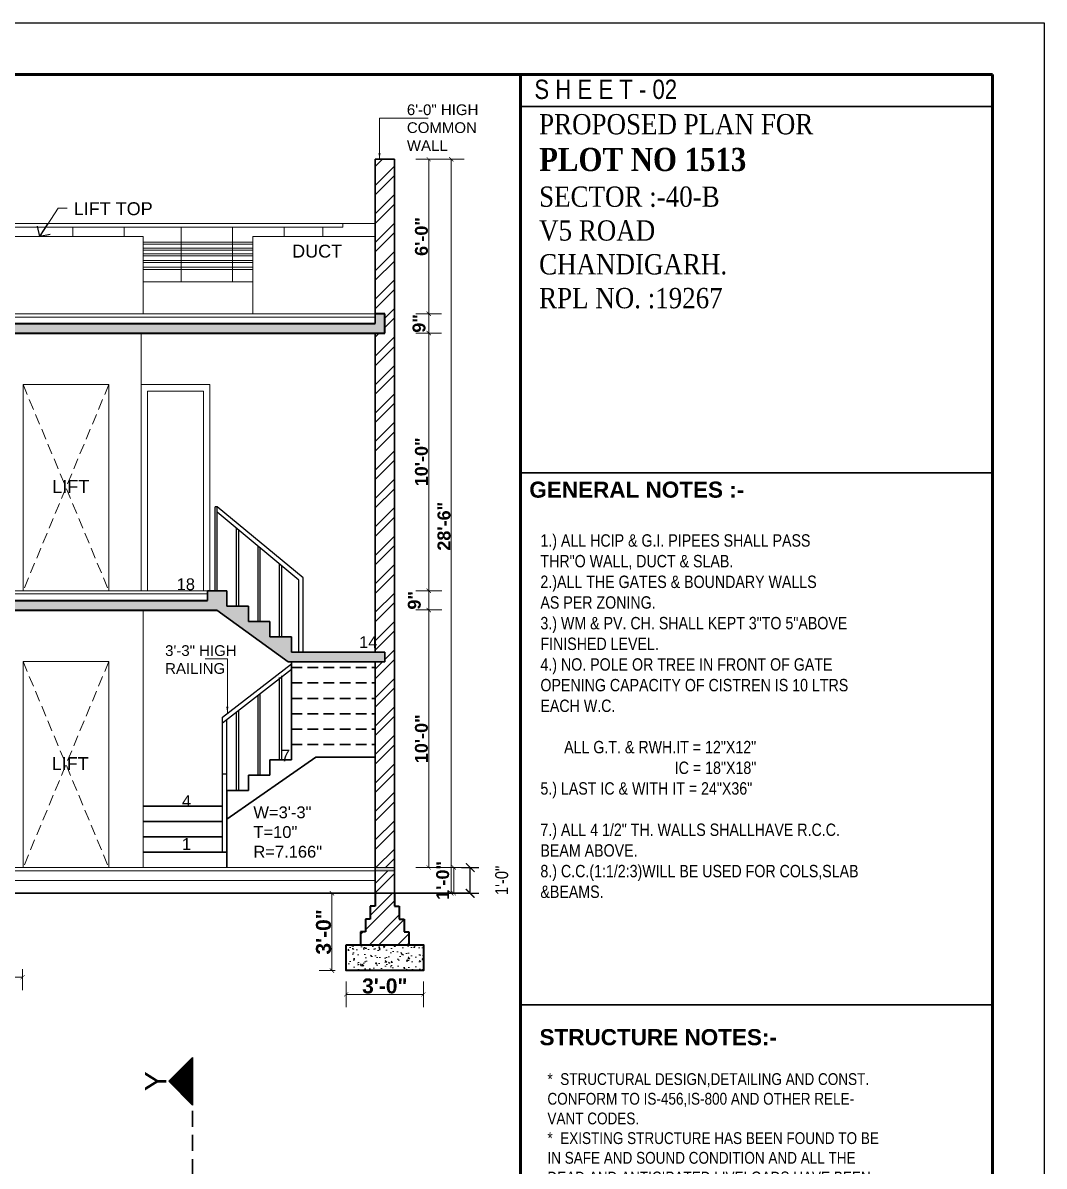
# Model space of a CAD drawing. Header units: feet. Extents: x 18471 to 30550, y -13540 to -11719.
# Drawn here: x 21905 to 22381, y -12382 to -11850 of the extents above; entities that cross this region are included whole.
import ezdxf

# ---------------------------------------------------------------- set-up
doc = ezdxf.new("R2010")
doc.units = ezdxf.units.FT
doc.header["$MEASUREMENT"] = 0
doc.header["$PDMODE"] = 2
doc.linetypes.add('DASHED', pattern=[0.75, 0.5, -0.25])
doc.layers.get('0').update_dxf_attribs({"lineweight": 30})
doc.layers.add('BLK_1_PLINTH_HEIGHT', color=7, linetype='Continuous')
for name, color, linetype, lineweight in [('DIM', 7, 'Continuous', 18), ('DIM 01', 7, 'Continuous', 9), ('DOOR', 32, 'Continuous', 13), ('ELEVATION', 7, 'Continuous', 30), ('Flooring', 160, 'Continuous', 15), ('HATCH', 9, 'Continuous', 20), ('JOINERY TEXT', 193, 'Continuous', 0), ('RAILING', 210, 'Continuous', 25), ('SLAB RCC', 1, 'Continuous', 40), ('SPECS', 7, 'Continuous', 13), ('STAIR', 82, 'Continuous', 30), ('TEXT', 7, 'Continuous', 30), ('WALL', 10, 'Continuous', 30), ('wall 2', 7, 'Continuous', 40)]:
    doc.layers.add(name, color=color, linetype=linetype, lineweight=lineweight)
doc.styles.add('AR. TEXT 01', font='arialbd.ttf')
doc.styles.add('DIM TEXT', font='GOTHIC.TTF', dxfattribs={"height": 5})
doc.styles.add('PLUMBING', font='gbeitc.shx', dxfattribs={"height": 550})
doc.styles.get("Standard").update_dxf_attribs({"font": 'ARIALN.TTF'})
doc.styles.add('TEX02', font='GARA.TTF')
doc.styles.add('TEXT', font='arial.ttf', dxfattribs={"height": 5})
doc.dimstyles.new('DIM 50', dxfattribs={"dimtxt": 6, "dimasz": 3, "dimexe": 6, "dimexo": 4, "dimgap": 0.3125, "dimtad": 1, "dimzin": 3, "dimdsep": 46, "dimlunit": 4, "dimtxsty": 'AR. TEXT 01', "dimblk": 'DOT', "dimcen": 0.09, "dimclrd": 5, "dimclre": 5, "dimclrt": 5, "dimazin": 0, "dimtfac": 0.8, "dimtofl": 0, "dimtmove": 1, "dimatfit": 3, "dimfxl": 6, "dimfxlon": 1, "dimfrac": 1, "dimtolj": 1, "dimtzin": 0, "dimlwd": -1, "dimlwe": -1, "dimarcsym": 1})
doc.dimstyles.new('DIM STYLE', dxfattribs={"dimtxt": 5, "dimasz": 3, "dimexe": 0, "dimexo": 0, "dimgap": 1.5, "dimtad": 1, "dimdec": 4, "dimzin": 3, "dimdsep": 46, "dimlunit": 4, "dimtxsty": 'DIM TEXT', "dimblk": 'ARCHTICK', "dimcen": 0, "dimdle": 1, "dimclrd": 256, "dimclre": 253, "dimclrt": 256, "dimadec": 0, "dimazin": 0, "dimtfac": 0.75, "dimtdec": 4, "dimtofl": 0, "dimtmove": 1, "dimatfit": 3, "dimfxl": 1, "dimfrac": 1, "dimtolj": 1, "dimtzin": 0, "dimlwd": -1, "dimlwe": -1, "dimarcsym": 0})
doc.dimstyles.get("Standard").update_dxf_attribs({"dimtxt": 6, "dimasz": 4, "dimexe": 4, "dimexo": 4, "dimgap": 1, "dimtad": 1, "dimdec": 1, "dimzin": 3, "dimdsep": 46, "dimlunit": 4, "dimtxsty": 'Standard', "dimblk": 'ARCHTICK', "dimcen": 0.09, "dimadec": 0, "dimazin": 0, "dimtfac": 1.005, "dimtdec": 1, "dimtofl": 0, "dimtmove": 2, "dimatfit": 3, "dimfxl": 4, "dimfxlon": 1, "dimtolj": 1, "dimtzin": 0, "dimarcsym": 0})
doc.dimstyles.new('STANDARD$7', dxfattribs={"dimtxt": 400, "dimasz": 400, "dimexe": 50, "dimexo": 0, "dimgap": 100, "dimtad": 0, "dimdec": 0, "dimzin": 0, "dimdsep": 46, "dimtxsty": 'PLUMBING', "dimcen": 0, "dimdle": 50, "dimse1": 1, "dimse2": 1, "dimclrd": 256, "dimclre": 63, "dimclrt": 256, "dimadec": 0, "dimazin": 0, "dimtfac": 1, "dimtdec": 0, "dimtofl": 0, "dimtmove": 0, "dimatfit": 3, "dimldrblk": 'OPEN90', "dimfxl": 1, "dimtolj": 1, "dimtzin": 0, "dimlwd": -1, "dimlwe": -1, "dimarcsym": 0})
pattern_1 = [(50, (-54227.9413, 64141.6144), (7.17260183, -0.62752135), [0.75, -8.25]), (355, (-54227.941, 64141.6144), (-1.38751334, 7.52192134), [0.6, -6.6]), (100.4514445, (-54227.3436, 64141.562), (5.78508847, 6.8943999), [0.6374019, -7.0114211]), (46.1842, (-54227.941, 64143.614), (10.6724133, -1.6551928), [1.125, -12.375]), (96.635635, (-54227.052, 64143.476), (9.3466195, 9.741186), [0.9561034, -10.5171376]), (351.184164, (-54227.941, 64143.614), (9.3466195, 9.741186), [0.9, -9.9]), (21, (-54226.9413, 64143.1144), (5.96907052, -4.0261889), [0.75, -8.25]), (326, (-54226.941, 64143.1144), (2.4331533, 7.25150045), [0.6, -6.6]), (71.451445, (-54226.444, 64142.779), (8.40222377, 3.22531153), [0.6374019, -7.0114211]), (37.5, (-54227.9413, 64141.6144), (0.121598553, 3.32893854), [0, -6.52, 0, -6.7, 0, -6.625]), (7.5, (-54227.9413, 64141.6144), (2.63069537, 3.94411712), [0, -3.82, 0, -6.37, 0, -2.525]), (327.5, (-54230.1713, 64141.6144), (5.33822436, -0.22554872), [0, -2.5, 0, -7.8, 0, -10.35]), (317.5, (-54231.1713, 64141.6144), (5.8318617, 1.00104982), [0, -3.25, 0, -5.18, 0, -7.35])]

# ---------------------------------------------------------------- blocks, each defined once
blk = doc.blocks.new('_ArchTick')
at = {"color": 0, "linetype": 'ByBlock', "const_width": 0.15}
blk.add_lwpolyline([(-0.5, -0.5), (0.5, 0.5)], dxfattribs=at)
blk = doc.blocks.new('*D348')
at = {"layer": 'Defpoints', "color": 0, "ltscale": 5, "transparency": 16777216}
for p in [(22055.49, -12291.07), (22091.49, -12291.07), (22055.49, -12302.16)]:
    blk.add_point(p, dxfattribs=at)
at = {"layer": 'DIM 01', "ltscale": 5, "transparency": 16777216}
for p, q in [((22055.49, -12296.16), (22055.49, -12308.16)), ((22091.49, -12296.16), (22091.49, -12308.16)), ((22091.49, -12302.16), (22055.49, -12302.16))]:
    blk.add_line(p, q, dxfattribs=at)
at = {"layer": 'DIM 01', "ltscale": 5, "transparency": 16777216, "xscale": 2, "yscale": 2, "zscale": 2}
for p, rotation in [((22055.49, -12302.16), 179.9999999999073), ((22091.49, -12302.16), 359.9999999999074)]:
    blk.add_blockref('_ArchTick', p, dxfattribs=dict(at, rotation=rotation))
at = {"layer": 'DIM 01', "ltscale": 5, "transparency": 16777216, "insert": (22073.49, -12298.27), "char_height": 7, "attachment_point": 5, "style": 'AR. TEXT 01'}
blk.add_mtext('\\A1;3\'-0"', dxfattribs=at)
blk = doc.blocks.new('*D349')
at = {"layer": 'Defpoints', "color": 0, "ltscale": 5, "transparency": 16777216}
for p in [(22048.89, -12255.07), (22054.38, -12255.07), (22054.38, -12291.07)]:
    blk.add_point(p, dxfattribs=at)
at = {"layer": 'DIM 01', "ltscale": 5, "transparency": 16777216}
for p, q in [((22050.38, -12255.07), (22042.89, -12255.07)), ((22048.89, -12291.07), (22048.89, -12255.07)), ((22050.38, -12291.07), (22042.89, -12291.07))]:
    blk.add_line(p, q, dxfattribs=at)
at = {"layer": 'DIM 01', "ltscale": 5, "transparency": 16777216, "xscale": 2, "yscale": 2, "zscale": 2}
for p, rotation in [((22048.89, -12255.07), 90), ((22048.89, -12291.07), 270)]:
    blk.add_blockref('_ArchTick', p, dxfattribs=dict(at, rotation=rotation))
at = {"layer": 'DIM 01', "ltscale": 5, "transparency": 16777216, "insert": (22045, -12273.07), "char_height": 7, "attachment_point": 5, "rotation": 90, "style": 'AR. TEXT 01'}
blk.add_mtext('\\A1;3\'-0"', dxfattribs=at)
blk = doc.blocks.new('*D351')
at = {"layer": 'Defpoints', "color": 0, "ltscale": 5, "transparency": 16777216}
for p in [(21877.84, -12286.38), (21904.84, -12286.38), (21877.84, -12294.16)]:
    blk.add_point(p, dxfattribs=at)
at = {"layer": 'DIM 01', "ltscale": 5, "transparency": 16777216}
for p, q in [((21877.84, -12290.38), (21877.84, -12300.16)), ((21904.84, -12290.38), (21904.84, -12300.16)), ((21904.84, -12294.16), (21877.84, -12294.16))]:
    blk.add_line(p, q, dxfattribs=at)
at = {"layer": 'DIM 01', "ltscale": 5, "transparency": 16777216, "xscale": 2, "yscale": 2, "zscale": 2, "rotation": 180}
blk.add_blockref('_ArchTick', (21877.84, -12294.16), dxfattribs=at)
at = {"layer": 'DIM 01', "ltscale": 5, "transparency": 16777216, "xscale": 2, "yscale": 2, "zscale": 2}
blk.add_blockref('_ArchTick', (21904.84, -12294.16), dxfattribs=at)
at = {"layer": 'DIM 01', "ltscale": 5, "transparency": 16777216, "insert": (21891.34, -12290.78), "char_height": 6, "attachment_point": 5, "style": 'AR. TEXT 01'}
blk.add_mtext('\\A1;2\'-3"', dxfattribs=at)
blk = doc.blocks.new('*D345')
at = {"layer": 'Defpoints', "color": 0, "ltscale": 5, "transparency": 16777216}
for p in [(22080.49, -12243.07), (22105.63, -12243.07), (22102.63, -12255.07)]:
    blk.add_point(p, dxfattribs=at)
at = {"layer": 'DIM 01', "ltscale": 5, "transparency": 16777216}
for p, q in [((22099.63, -12243.07), (22111.63, -12243.07)), ((22105.63, -12255.07), (22105.63, -12243.07)), ((22105.63, -12255.07), (22111.63, -12255.07))]:
    blk.add_line(p, q, dxfattribs=at)
at = {"layer": 'DIM 01', "ltscale": 5, "transparency": 16777216, "xscale": 2, "yscale": 2, "zscale": 2}
for p, rotation in [((22105.63, -12243.07), 90), ((22105.63, -12255.07), 270)]:
    blk.add_blockref('_ArchTick', p, dxfattribs=dict(at, rotation=rotation))
at = {"layer": 'DIM 01', "ltscale": 5, "transparency": 16777216, "insert": (22100.49, -12249.07), "char_height": 6, "attachment_point": 5, "rotation": 90, "style": 'AR. TEXT 01'}
blk.add_mtext('\\A1;1\'-0"', dxfattribs=at)
blk = doc.blocks.new('*D355')
at = {"layer": 'Defpoints', "color": 0, "ltscale": 5, "transparency": 16777216}
for p in [(21986.78, -12123.07), (22093.96, -12123.07), (22065.73, -12243.07)]:
    blk.add_point(p, dxfattribs=at)
at = {"layer": 'DIM 01', "ltscale": 5, "transparency": 16777216}
for p, q in [((22087.96, -12123.07), (22099.96, -12123.07)), ((22093.96, -12243.07), (22093.96, -12123.07)), ((22087.96, -12243.07), (22099.96, -12243.07))]:
    blk.add_line(p, q, dxfattribs=at)
at = {"layer": 'DIM 01', "ltscale": 5, "transparency": 16777216, "xscale": 2, "yscale": 2, "zscale": 2}
for p, rotation in [((22093.96, -12123.07), 90), ((22093.96, -12243.07), 270)]:
    blk.add_blockref('_ArchTick', p, dxfattribs=dict(at, rotation=rotation))
at = {"layer": 'DIM 01', "ltscale": 5, "transparency": 16777216, "insert": (22090.59, -12183.07), "char_height": 6, "attachment_point": 5, "rotation": 90, "style": 'AR. TEXT 01'}
blk.add_mtext('\\A1;10\'-0"', dxfattribs=at)
blk = doc.blocks.new('*D356')
at = {"layer": 'Defpoints', "color": 0, "ltscale": 5, "transparency": 16777216}
for p in [(22059.24, -11994.07), (22093.96, -11994.07), (21999.99, -12114.07)]:
    blk.add_point(p, dxfattribs=at)
at = {"layer": 'DIM 01', "ltscale": 5, "transparency": 16777216}
for p, q in [((22087.96, -11994.07), (22099.96, -11994.07)), ((22093.96, -12114.07), (22093.96, -11994.07)), ((22087.96, -12114.07), (22099.96, -12114.07))]:
    blk.add_line(p, q, dxfattribs=at)
at = {"layer": 'DIM 01', "ltscale": 5, "transparency": 16777216, "xscale": 2, "yscale": 2, "zscale": 2}
for p, rotation in [((22093.96, -11994.07), 90), ((22093.96, -12114.07), 270)]:
    blk.add_blockref('_ArchTick', p, dxfattribs=dict(at, rotation=rotation))
at = {"layer": 'DIM 01', "ltscale": 5, "transparency": 16777216, "insert": (22090.59, -12054.07), "char_height": 6, "attachment_point": 5, "rotation": 90, "style": 'AR. TEXT 01'}
blk.add_mtext('\\A1;10\'-0"', dxfattribs=at)
blk = doc.blocks.new('*D357')
at = {"layer": 'Defpoints', "color": 0, "ltscale": 5, "transparency": 16777216}
for p in [(22068.99, -11985.07), (22093.96, -11985.07), (22059.24, -11994.07)]:
    blk.add_point(p, dxfattribs=at)
at = {"layer": 'DIM 01', "ltscale": 5, "transparency": 16777216}
for p, q in [((22087.96, -11985.07), (22099.96, -11985.07)), ((22093.96, -11994.07), (22093.96, -11985.07)), ((22087.96, -11994.07), (22099.96, -11994.07))]:
    blk.add_line(p, q, dxfattribs=at)
at = {"layer": 'DIM 01', "ltscale": 5, "transparency": 16777216, "xscale": 2, "yscale": 2, "zscale": 2}
for p, rotation in [((22093.96, -11985.07), 90), ((22093.96, -11994.07), 270)]:
    blk.add_blockref('_ArchTick', p, dxfattribs=dict(at, rotation=rotation))
at = {"layer": 'DIM 01', "ltscale": 5, "transparency": 16777216, "insert": (22089.47, -11989.57), "char_height": 6, "attachment_point": 5, "rotation": 90, "style": 'AR. TEXT 01'}
blk.add_mtext('\\A1;9"', dxfattribs=at)
blk = doc.blocks.new('*D358')
at = {"layer": 'Defpoints', "color": 0, "ltscale": 5, "transparency": 16777216}
for p in [(22073.49, -11913.07), (22093.96, -11913.07), (22068.99, -11985.07)]:
    blk.add_point(p, dxfattribs=at)
at = {"layer": 'DIM 01', "ltscale": 5, "transparency": 16777216}
for p, q in [((22087.96, -11913.07), (22099.96, -11913.07)), ((22093.96, -11985.07), (22093.96, -11913.07)), ((22087.96, -11985.07), (22099.96, -11985.07))]:
    blk.add_line(p, q, dxfattribs=at)
at = {"layer": 'DIM 01', "ltscale": 5, "transparency": 16777216, "xscale": 2, "yscale": 2, "zscale": 2}
for p, rotation in [((22093.96, -11913.07), 90), ((22093.96, -11985.07), 270)]:
    blk.add_blockref('_ArchTick', p, dxfattribs=dict(at, rotation=rotation))
at = {"layer": 'DIM 01', "ltscale": 5, "transparency": 16777216, "insert": (22090.59, -11949.07), "char_height": 6, "attachment_point": 5, "rotation": 90, "style": 'AR. TEXT 01'}
blk.add_mtext('\\A1;6\'-0"', dxfattribs=at)
blk = doc.blocks.new('*D359')
at = {"layer": 'Defpoints', "color": 0, "ltscale": 5, "transparency": 16777216}
for p in [(21986.78, -12114.07), (22093.99, -12114.07), (21986.78, -12123.07)]:
    blk.add_point(p, dxfattribs=at)
at = {"layer": 'DIM 01', "ltscale": 5, "transparency": 16777216}
for p, q in [((22087.99, -12114.07), (22099.99, -12114.07)), ((22093.99, -12123.07), (22093.99, -12114.07)), ((22087.99, -12123.07), (22099.99, -12123.07))]:
    blk.add_line(p, q, dxfattribs=at)
at = {"layer": 'DIM 01', "ltscale": 5, "transparency": 16777216, "xscale": 2, "yscale": 2, "zscale": 2}
for p, rotation in [((22093.99, -12114.07), 90), ((22093.99, -12123.07), 270)]:
    blk.add_blockref('_ArchTick', p, dxfattribs=dict(at, rotation=rotation))
at = {"layer": 'DIM 01', "ltscale": 5, "transparency": 16777216, "insert": (22087.28, -12118.57), "char_height": 6, "attachment_point": 5, "rotation": 90, "style": 'AR. TEXT 01'}
blk.add_mtext('\\A1;9"', dxfattribs=at)
blk = doc.blocks.new('*D352')
at = {"layer": 'Defpoints', "color": 0, "ltscale": 5, "transparency": 16777216}
for p in [(22062.49, -11913.07), (22069.41, -12255.07), (22104.47, -12255.07)]:
    blk.add_point(p, dxfattribs=at)
at = {"layer": 'DIM 01', "ltscale": 5, "transparency": 16777216}
for p, q in [((22098.47, -11913.07), (22110.47, -11913.07)), ((22104.47, -11913.07), (22104.47, -12255.07)), ((22098.47, -12255.07), (22110.47, -12255.07))]:
    blk.add_line(p, q, dxfattribs=at)
at = {"layer": 'DIM 01', "ltscale": 5, "transparency": 16777216, "xscale": 2, "yscale": 2, "zscale": 2}
for p, rotation in [((22104.47, -11913.07), 90), ((22104.47, -12255.07), 270)]:
    blk.add_blockref('_ArchTick', p, dxfattribs=dict(at, rotation=rotation))
at = {"layer": 'DIM 01', "ltscale": 5, "transparency": 16777216, "insert": (22101.09, -12084.07), "char_height": 6, "attachment_point": 5, "rotation": 90, "style": 'AR. TEXT 01'}
blk.add_mtext('\\A1;28\'-6"', dxfattribs=at)
blk = doc.blocks.new('_Open90')
at = {"color": 0, "linetype": 'ByBlock', "lineweight": -2}
for p, q in [((0, 0), (-1, 0)), ((-0.5, 0.5), (0, 0)), ((0, 0), (-0.5, -0.5))]:
    blk.add_line(p, q, dxfattribs=at)
blk = doc.blocks.new('*D400')
at = {"layer": 'BLK_1_PLINTH_HEIGHT', "color": 0, "lineweight": -2, "transparency": 16777216}
for p, q in [((22109.28, -12243.07), (22117.28, -12243.07)), ((22113.28, -12255.07), (22113.28, -12243.07)), ((22109.28, -12255.07), (22117.28, -12255.07))]:
    blk.add_line(p, q, dxfattribs=at)
at = {"layer": 'Defpoints', "color": 0, "transparency": 16777216}
for p in [(22102.83, -12243.07), (22113.28, -12243.07), (22101.77, -12255.07)]:
    blk.add_point(p, dxfattribs=at)
at = {"layer": 'BLK_1_PLINTH_HEIGHT', "color": 0, "lineweight": -2, "transparency": 16777216, "xscale": 4, "yscale": 4, "zscale": 4}
for p, rotation in [((22113.28, -12243.07), 90), ((22113.28, -12255.07), 270)]:
    blk.add_blockref('_ArchTick', p, dxfattribs=dict(at, rotation=rotation))
at = {"layer": 'BLK_1_PLINTH_HEIGHT', "color": 0, "transparency": 16777216, "insert": (22127.97, -12249.07), "char_height": 6, "attachment_point": 5, "rotation": 90}
blk.add_mtext('\\A1;1\'-0"', dxfattribs=at)

msp = doc.modelspace()

# ---------------------------------------------------------------- hatches: boundary and pattern name
at = {"layer": 'HATCH', "ltscale": 25}
h = msp.add_hatch(dxfattribs=at)
h.set_pattern_fill('ANSI32', color=256, scale=25, style=0)
h.set_pattern_definition([(45, (-54227.941, 64141.614), (-6.6291261, 6.6291261), []), (45, (-54223.522, 64141.614), (-6.6291261, 6.6291261), [])])
h.paths.add_polyline_path([(22068.993, -11913.074), (22077.993, -11913.074), (22077.993, -12243.074), (22068.993, -12243.074), (22068.993, -12147.25), (22073.493, -12147.25), (22073.493, -12142.75), (22068.993, -12142.75), (22068.993, -11994.074), (22073.503, -11994.074), (22073.503, -11985.074), (22068.993, -11985.074)])
at = {"layer": 'HATCH', "ltscale": 20}
h = msp.add_hatch(dxfattribs=at)
h.set_pattern_fill('AR-CONC', color=256, style=0)
h.set_pattern_definition(pattern_1)
h.paths.add_polyline_path([(21488.493, -11994.074), (21488.493, -11985.074), (21492.993, -11985.074), (21492.993, -11989.574), (21886.841, -11989.574), (21886.841, -11986.574), (21895.841, -11986.574), (21895.841, -11989.574), (22068.993, -11989.574), (22068.993, -11985.074), (22073.503, -11985.074), (22073.503, -11994.074)])
h = msp.add_hatch(dxfattribs=at)
h.set_pattern_fill('AR-CONC', color=256, style=0)
h.set_pattern_definition(pattern_1)
h.paths.add_polyline_path([(21488.493, -12123.074), (21488.493, -12114.074), (21492.993, -12114.074), (21492.993, -12118.574), (21886.841, -12118.574), (21886.841, -12115.574), (21895.841, -12115.574), (21895.841, -12118.574), (21990.993, -12118.574), (21990.993, -12114.074), (21999.993, -12114.074), (21999.993, -12121.252), (22009.993, -12121.252), (22009.993, -12128.418), (22019.993, -12128.418), (22019.993, -12135.584), (22029.993, -12135.584), (22029.993, -12142.75), (22073.493, -12142.75), (22073.493, -12147.25), (22028.528, -12147.25), (21995.315, -12123.074)])
at = {"layer": 'HATCH'}
msp.add_hatch(color=256, dxfattribs=at).paths.add_polyline_path([(22077.993, -12244.574), (22077.993, -12243.074), (22068.993, -12243.074), (22068.993, -12244.574)])
at = {"layer": 'HATCH', "ltscale": 25}
h = msp.add_hatch(dxfattribs=at)
h.set_pattern_fill('ANSI32', color=256, scale=25, style=0)
h.set_pattern_definition([(45, (4034.6105, 23358.052), (-6.629126, 6.629126), []), (45, (4039.03, 23358.052), (-6.629126, 6.629126), [])])
h.paths.add_polyline_path([(22077.993, -12244.574), (22068.993, -12244.574), (22068.993, -12255.074), (22077.993, -12255.074)])
h = msp.add_hatch(dxfattribs=at)
h.set_pattern_fill('ANSI32', color=256, scale=25, style=0)
h.set_pattern_definition([(45, (-14860.211, 31059.862), (-6.629126, 6.629126), []), (45, (-14855.792, 31059.862), (-6.629126, 6.629126), [])])
h.paths.add_polyline_path([(22082.493, -12267.074), (22080.243, -12267.074), (22080.243, -12261.074), (22077.993, -12261.074), (22077.993, -12255.074), (22068.993, -12255.074), (22068.993, -12261.074), (22066.743, -12261.074), (22066.743, -12267.074), (22064.493, -12267.074), (22064.493, -12273.074), (22062.243, -12273.074), (22062.243, -12279.074), (22084.743, -12279.074), (22084.743, -12273.074), (22082.493, -12273.074)])
at = {"layer": 'HATCH', "ltscale": 10}
h = msp.add_hatch(dxfattribs=at)
h.set_pattern_fill('AR-CONC', color=256, style=0)
h.set_pattern_definition([(130, (6786.519, 118711.223), (-7.17260183, -0.62752135), [0.75, -8.25]), (185, (6786.519, 118711.223), (1.38751334, 7.52192134), [0.6, -6.6]), (79.5486, (6785.921, 118711.171), (-5.7850938, 6.89439542), [0.6374019, -7.0114211]), (133.8158, (6786.519, 118713.223), (-10.6724105, -1.65519014), [1.125, -12.375]), (83.3644, (6785.629, 118713.085), (-9.34662706, 9.7411787), [0.9561029, -10.51713]), (188.8158, (6786.519, 118713.223), (-9.34661945, 9.741186), [0.9, -9.9]), (159, (6785.519, 118712.723), (-5.96907052, -4.0261889), [0.75, -8.25]), (214, (6785.519, 118712.723), (-2.4331533, 7.25150045), [0.6, -6.6]), (108.5486, (6785.021, 118712.3875), (-8.4022263, 3.22530497), [0.6374019, -7.0114211]), (142.5, (6786.5187, 118711.223), (-0.121598553, 3.32893854), [0, -6.52, 0, -6.7, 0, -6.625]), (172.5, (6786.5187, 118711.223), (-2.63069537, 3.94411712), [0, -3.82, 0, -6.37, 0, -2.525]), (212.5, (6788.7487, 118711.223), (-5.33822436, -0.22554872), [0, -2.5, 0, -7.8, 0, -10.35]), (222.5, (6789.7487, 118711.223), (-5.8318617, 1.00104982), [0, -3.25, 0, -5.18, 0, -7.35])])
h.paths.add_polyline_path([(22091.493, -12279.074), (22091.493, -12291.074), (22055.493, -12291.074), (22055.493, -12279.074)])
h = msp.add_hatch(dxfattribs=at)
h.set_pattern_fill('ANSI31', color=256, style=0)
h.set_pattern_definition([(135, (48809.75685, 27309.61483), (0.08838834765, 0.08838834765), [])])
h.paths.add_polyline_path([(21972.866, -12342.646), (21983.935, -12331.577), (21983.935, -12353.715)])

# ---------------------------------------------------------------- linework, layer by layer
at = {"color": 3, "lineweight": 25}
for p, q in [((20520.543, -11849.532), (22380.543, -11849.532)), ((22380.543, -11849.532), (22380.543, -13379.53))]:
    msp.add_line(p, q, dxfattribs=at)
at = {"layer": 'DOOR', "linetype": 'DASHED', "ltscale": 10}
for p, q in [((21905.091, -12018.074), (21944.993, -12114.074)), ((21944.993, -12018.074), (21905.091, -12114.074)), ((21905.091, -12147.074), (21944.993, -12243.074)), ((21944.993, -12147.074), (21905.091, -12243.074))]:
    msp.add_line(p, q, dxfattribs=at)
at = {"layer": 'DOOR'}
for points in [[(21905.091, -12114.074), (21905.091, -12018.074), (21944.993, -12018.074), (21944.993, -12114.074)], [(21959.993, -12114.074), (21959.993, -12018.074), (21992.006, -12018.074), (21992.006, -12114.074)], [(21962.993, -12114.074), (21962.993, -12021.074), (21989.006, -12021.074), (21989.006, -12114.074)], [(21905.091, -12243.074), (21905.091, -12147.074), (21944.993, -12147.074), (21944.993, -12243.074)]]:
    msp.add_lwpolyline(points, dxfattribs=at)
at = {"layer": 'ELEVATION', "lineweight": 5, "ltscale": 5}
msp.add_line((22053.993, -11943.074), (22068.993, -11943.074), dxfattribs=at)
at = {"layer": 'Flooring'}
for p, q in [((21492.993, -11985.074), (22068.993, -11985.074)), ((21895.841, -11986.574), (22068.993, -11986.574)), ((21893.591, -12114.074), (21990.993, -12114.074)), ((21895.841, -12115.574), (21990.993, -12115.574)), ((21893.591, -12243.074), (22077.993, -12243.074)), ((21893.591, -12244.574), (22068.993, -12244.574)), ((21893.591, -12249.074), (22068.993, -12249.074))]:
    msp.add_line(p, q, dxfattribs=at)
at = {"layer": 'HATCH'}
for p, q in [((22068.993, -12243.074), (22077.993, -12243.074)), ((22077.993, -12244.574), (22068.993, -12244.574))]:
    msp.add_line(p, q, dxfattribs=at)
at = {"layer": 'RAILING', "lineweight": 5}
for p, q in [((22053.993, -11943.074), (21846.993, -11943.074)), ((21846.993, -11944.649), (22053.993, -11944.649)), ((21928.21, -11944.649), (21928.21, -11949.074)), ((21952.21, -11944.649), (21952.21, -11949.074)), ((21978.616, -11944.649), (21978.616, -11970.149)), ((22002.616, -11944.649), (22002.616, -11970.149)), ((22026.616, -11944.649), (22026.616, -11949.074)), ((22044.616, -11944.649), (22044.616, -11949.074)), ((22053.993, -11944.649), (22053.993, -11943.149)), ((22011.993, -11951.699), (21960.993, -11951.699)), ((22011.993, -11952.699), (21960.993, -11952.699)), ((22011.993, -11954.446), (21960.993, -11954.446)), ((22011.993, -11955.446), (21960.993, -11955.446)), ((22011.993, -11957.105), (21960.993, -11957.105)), ((22011.993, -11958.105), (21960.993, -11958.105)), ((22011.993, -11960.198), (21960.993, -11960.198)), ((22011.993, -11961.198), (21960.993, -11961.198)), ((22011.993, -11963.407), (21960.993, -11963.407)), ((22011.993, -11964.407), (21960.993, -11964.407)), ((21960.993, -11970.149), (22011.993, -11970.149))]:
    msp.add_line(p, q, dxfattribs=at)
at = {"layer": 'RAILING'}
for p, q in [((21994.493, -12114.074), (21994.493, -12075.074)), ((21995.493, -12075.074), (21994.493, -12075.074)), ((21995.493, -12107.074), (21995.493, -12075.074)), ((22035.493, -12108.074), (21995.493, -12075.074)), ((21995.493, -12114.074), (21995.493, -12075.074)), ((22033.493, -12109.116), (21995.493, -12077.516)), ((22004.493, -12121.252), (22004.493, -12085)), ((22004.493, -12100.074), (22004.493, -12085)), ((22005.493, -12121.252), (22005.493, -12085.831)), ((22005.493, -12100.074), (22005.493, -12085.831)), ((22014.493, -12128.418), (22014.493, -12093.316)), ((22015.493, -12128.418), (22015.493, -12094.147)), ((22024.493, -12135.584), (22024.493, -12101.631)), ((22025.493, -12135.584), (22025.493, -12102.463)), ((22033.493, -12142.75), (22033.493, -12109.116)), ((22035.493, -12142.75), (22035.493, -12108.074)), ((21997.992, -12173.074), (22029.993, -12148.224)), ((21997.992, -12175.595), (22029.993, -12150.666)), ((22024.493, -12192.912), (22024.493, -12154.516)), ((22025.493, -12192.912), (22025.493, -12153.816)), ((22014.493, -12200.078), (22014.493, -12162.74)), ((22015.493, -12200.078), (22015.493, -12161.961)), ((22004.493, -12207.244), (22004.493, -12170.531)), ((22005.493, -12207.244), (22005.493, -12169.752)), ((21997.992, -12214.41), (21997.992, -12173.074)), ((21999.992, -12214.41), (21999.992, -12174.037)), ((21997.992, -12235.908), (21997.992, -12188.074)), ((21999.992, -12235.908), (21999.992, -12188.074)), ((21999.992, -12199.493), (21997.992, -12199.493))]:
    msp.add_line(p, q, dxfattribs=at)
at = {"layer": 'SLAB RCC'}
for p, q in [((21895.841, -11989.574), (22068.993, -11989.574)), ((22073.503, -11985.074), (22068.993, -11985.074)), ((22073.503, -11994.074), (22073.503, -11985.074)), ((21889.091, -11994.074), (22073.503, -11994.074)), ((21895.841, -12118.574), (21990.993, -12118.574)), ((21889.091, -12123.074), (21995.315, -12123.074))]:
    msp.add_line(p, q, dxfattribs=at)
at = {"layer": 'SLAB RCC', "lineweight": 30, "ltscale": 25}
msp.add_line((21893.591, -12255.074), (22112.251, -12255.074), dxfattribs=at)
at = {"layer": 'STAIR', "lineweight": 30}
for p, q in [((21990.993, -12114.074), (21990.993, -12118.574)), ((21990.993, -12114.074), (21999.993, -12114.074)), ((21999.993, -12121.252), (21999.993, -12114.074)), ((21999.993, -12121.252), (22009.993, -12121.252)), ((22009.993, -12121.252), (22009.993, -12128.418)), ((22028.528, -12147.25), (21995.315, -12123.074)), ((22009.993, -12128.418), (22019.993, -12128.418)), ((22019.993, -12128.418), (22019.993, -12135.584)), ((22019.993, -12135.584), (22029.993, -12135.584)), ((22029.993, -12142.75), (22029.993, -12135.584)), ((22029.993, -12142.75), (22073.493, -12142.75)), ((22073.493, -12147.25), (22073.493, -12142.75)), ((22028.528, -12147.25), (22073.493, -12147.25))]:
    msp.add_line(p, q, dxfattribs=at)
at = {"layer": 'STAIR'}
for p, q in [((22029.993, -12185.746), (22029.993, -12147.25)), ((22029.993, -12185.746), (22029.993, -12192.912)), ((21999.993, -12220.567), (22041.411, -12191.574)), ((22041.411, -12191.574), (22068.993, -12191.574)), ((22019.993, -12192.912), (22029.993, -12192.912)), ((22019.993, -12200.078), (22019.993, -12192.912)), ((22009.993, -12200.078), (22019.993, -12200.078)), ((22009.993, -12207.244), (22009.993, -12200.078)), ((21999.993, -12207.244), (22009.993, -12207.244)), ((21999.993, -12243.074), (21999.993, -12207.244)), ((21997.992, -12214.41), (21960.993, -12214.41)), ((21960.993, -12221.576), (21997.992, -12221.576)), ((21960.993, -12228.742), (21997.992, -12228.742)), ((21999.993, -12235.908), (21960.993, -12235.908))]:
    msp.add_line(p, q, dxfattribs=at)
at = {"layer": 'STAIR', "linetype": 'DASHED', "ltscale": 10}
for p, q in [((22029.993, -12149.916), (22068.993, -12149.916)), ((22029.993, -12157.082), (22068.993, -12157.082)), ((22029.993, -12164.248), (22068.993, -12164.248)), ((22029.993, -12171.414), (22068.993, -12171.414)), ((22029.993, -12178.58), (22068.993, -12178.58)), ((22029.993, -12185.746), (22068.993, -12185.746))]:
    msp.add_line(p, q, dxfattribs=at)
at = {"layer": 'WALL', "color": 35, "linetype": 'Continuous', "lineweight": 60}
for p, q in [((20544.543, -11873.532), (22356.543, -11873.532)), ((22136.746, -13355.53), (22136.746, -11873.532)), ((22356.543, -11873.532), (22356.543, -13355.53))]:
    msp.add_line(p, q, dxfattribs=at)
at = {"layer": 'WALL', "color": 35, "linetype": 'Continuous', "lineweight": 35}
for p, q in [((21937.182, -11873.532), (22136.746, -11873.532)), ((21937.182, -11873.532), (22136.746, -11873.532)), ((22136.746, -11873.532), (22136.746, -12619.558)), ((22136.746, -11888.549), (22356.543, -11888.549)), ((22136.746, -12059.16), (22356.543, -12059.16)), ((22136.746, -12578.497), (22136.746, -12160.994)), ((22136.746, -12306.968), (22356.543, -12306.968))]:
    msp.add_line(p, q, dxfattribs=at)
at = {"layer": 'WALL'}
for p, q in [((22068.993, -11989.574), (22068.993, -11913.074)), ((22077.993, -11913.074), (22068.993, -11913.074)), ((22077.993, -12255.074), (22077.993, -11913.074)), ((22068.993, -12142.75), (22068.993, -11994.074)), ((22068.993, -12255.074), (22068.993, -12147.25))]:
    msp.add_line(p, q, dxfattribs=at)
at = {"layer": 'WALL', "lineweight": 9}
for p, q in [((21889.091, -11949.074), (21960.993, -11949.074)), ((21960.993, -11949.074), (21960.993, -11985.074)), ((22011.993, -11949.074), (22011.993, -11985.074)), ((22011.993, -11949.074), (22068.993, -11949.074))]:
    msp.add_line(p, q, dxfattribs=at)
at = {"layer": 'WALL', "lineweight": 13}
for p, q in [((21959.993, -12114.074), (21959.993, -11994.074)), ((21960.993, -12123.074), (21960.993, -12243.074))]:
    msp.add_line(p, q, dxfattribs=at)
at = {"layer": 'WALL', "color": 3, "ltscale": 15}
for p, q in [((21983.935, -12331.577, 0.023), (21972.866, -12342.646, 0.023)), ((21983.935, -12353.715, 0.023), (21983.935, -12331.577, 0.023)), ((21972.866, -12342.646, 0.023), (21983.935, -12353.715, 0.023))]:
    msp.add_line(p, q, dxfattribs=at)
at = {"layer": 'WALL', "color": 35, "linetype": 'Continuous', "lineweight": 50}
msp.add_line((22136.746, -12343.275), (22136.746, -12694.341), dxfattribs=at)
at = {"layer": 'WALL', "color": 3, "linetype": 'DASHED', "ltscale": 15}
msp.add_line((21983.935, -12431.363, 0.023), (21983.935, -12353.715, 0.023), dxfattribs=at)
at = {"layer": 'wall 2'}
for p, q in [((22068.993, -12255.074), (22068.993, -12261.074)), ((22077.993, -12255.074), (22077.993, -12261.074)), ((22066.743, -12261.074), (22066.743, -12267.074)), ((22068.993, -12261.074), (22066.743, -12261.074)), ((22077.993, -12261.074), (22080.243, -12261.074)), ((22080.243, -12261.074), (22080.243, -12267.074)), ((22066.743, -12267.074), (22064.493, -12267.074)), ((22064.493, -12267.074), (22064.493, -12273.074)), ((22080.243, -12267.074), (22082.493, -12267.074)), ((22082.493, -12267.074), (22082.493, -12273.074)), ((22062.243, -12273.074), (22062.243, -12279.074)), ((22064.493, -12273.074), (22062.243, -12273.074)), ((22082.493, -12273.074), (22084.743, -12273.074)), ((22084.743, -12273.074), (22084.743, -12279.074)), ((22091.493, -12291.074), (22055.493, -12291.074))]:
    msp.add_line(p, q, dxfattribs=at)
msp.add_lwpolyline([(22055.493, -12279.074), (22091.493, -12279.074), (22091.493, -12291.074), (22055.493, -12291.074)], close=True, dxfattribs=at)

# ---------------------------------------------------------------- texts
at = {"layer": 'JOINERY TEXT', "lineweight": 30, "insert": (22143.17, -11875.994), "char_height": 9, "width": 167.33832, "attachment_point": 1}
msp.add_mtext('S H E E T - 02', dxfattribs=at)
at = {"layer": 'JOINERY TEXT', "lineweight": 30, "insert": (22145.368, -11892.013), "char_height": 9, "width": 211.37607, "attachment_point": 1, "style": 'TEX02'}
msp.add_mtext('{\\H1.05x;PROPOSED PLAN FOR \\P\\fGaramond|b1|i0|c0|p18;\\H1.1429x;PLOT NO 1513\\P\\fGaramond|b0|i0|c0|p18;\\H0.875x;SECTOR :-40-B\\PV5 ROAD\\PCHANDIGARH.\\PRPL NO. :19267\\P\\P\\P\\P\\H1.143x; }', dxfattribs=at)
at = {"layer": 'TEXT', "attachment_point": 1}
for s, insert, char_height, width in [('{\\fArial|b0|i0|c0|p34;6\'-0" HIGH \\PCOMMON WALL}', (22083.791, -11887.512), 5, 37.04404), ('{\\fSwis721 LtEx BT|b1|i0|c0|p34;GENERAL NOTES :-}', (22140.795, -12063.245), 7.5, 334.67665), ('{\\fArial|b0|i0|c0|p34;3\'-3" HIGH \\PRAILING}', (21971.206, -12139.481), 5, 37.04404), ('{\\fSwis721 LtEx BT|b1|i0|c0|p34;STRUCTURE NOTES:-}', (22145.544, -12318.331), 7.5, 334.67665)]:
    msp.add_mtext(s, dxfattribs=dict(at, insert=insert, char_height=char_height, width=width))
at = {"layer": 'TEXT'}
for s, insert, char_height, width, attachment_point, style in [('\\A1;{\\fArial|b0|i0|c204|p34;LIFT }TOP', (21947.027, -11933.115), 6, 78.02084, 2, 'TEXT'), ('\\A1;{\\fArial|b0|i0|c0|p34;DUCT}', (22041.999, -11952.875), 6, 78.02084, 2, 'TEXT'), ('\\A1;{\\fArial|b0|i0|c204|p34;LIFT }', (21927.286, -12062.541), 6, 78.02084, 2, 'TEXT'), ('\\A1;{\\fArial|b0|i0|c0|p34;18}', (21976.555, -12108.329), 5.5, 1.48454, 1, 'TEX02'), ('\\A1;{\\fArial|b0|i0|c0|p34;14}', (22061.526, -12135.306), 5.5, 1.48454, 1, 'TEX02'), ('\\A1;{\\fArial|b0|i0|c204|p34;LIFT }', (21927.004, -12191.63), 6, 78.02084, 2, 'TEXT'), ('\\A1;{\\fArial|b0|i0|c0|p34;7}', (22025.111, -12188.113), 5.5, 1.48454, 1, 'TEX02'), ('\\A1;{\\fArial|b0|i0|c0|p34;4}', (21979.026, -12209.343), 5.5, 1.48454, 1, 'TEX02'), ('\\A1;{\\fArial|b0|i0|c0|p34;W=3\'-3"\\PT=10"\\PR=7.166"}', (22012.321, -12214.596), 5.5, 25.53323, 1, 'TEX02'), ('\\A1;{\\fArial|b0|i0|c0|p34;1}', (21979.026, -12229.366), 5.5, 1.48454, 1, 'TEX02')]:
    msp.add_mtext(s, dxfattribs=dict(at, insert=insert, char_height=char_height, width=width, attachment_point=attachment_point, style=style))
at = {"layer": 'TEXT', "linetype": 'Continuous', "lineweight": -2, "insert": (22145.98, -12087.8), "char_height": 5.775, "width": 172.03354, "attachment_point": 1}
msp.add_mtext('1.) ALL HCIP & G.I. PIPEES SHALL PASS \\PTHR"O WALL, DUCT & SLAB.\\P2.)ALL THE GATES & BOUNDARY WALLS\\PAS PER ZONING.\\P3.) WM & PV. CH. SHALL KEPT 3"TO 5"ABOVE\\PFINISHED LEVEL.\\P4.) NO. POLE OR TREE IN FRONT OF GATE\\POPENING CAPACITY OF CISTREN IS 10 LTRS\\PEACH W.C.\\P\\P      ALL G.T. & RWH.IT = 12"X12"\\P                                  IC = 18"X18"\\P5.) LAST IC & WITH IT = 24"X36"\\P\\P7.) ALL 4 1/2" TH. WALLS SHALLHAVE R.C.C. \\PBEAM ABOVE.\\P8.) C.C.(1:1/2:3)WILL BE USED FOR COLS,SLAB\\P&BEAMS.', dxfattribs=at)
at = {"layer": 'TEXT', "insert": (21971.832, -12342.613, 0.023), "char_height": 10, "attachment_point": 8, "rotation": 90, "style": 'TEX02'}
msp.add_mtext('\\A1;{\\fArial|b0|i0|c0|p34;Y}', dxfattribs=at)
at = {"layer": 'TEXT', "ltscale": 20, "insert": (22149.244, -12338.872), "char_height": 5.5, "width": 185.33274, "attachment_point": 1}
msp.add_mtext('*  STRUCTURAL DESIGN,DETAILING AND CONST.\\PCONFORM TO IS-456,IS-800 AND OTHER RELE-\\PVANT CODES.\\P*  EXISTING STRUCTURE HAS BEEN FOUND TO BE \\PIN SAFE AND SOUND CONDITION AND ALL THE \\PDEAD AND ANTICIPATED LIVELOADS HAVE BEEN\\PTAKEN IN TO ACCOUNT WHILE CARRYING OUT/  \\PCHEKING THE DISIGN OF BUILDING.\\P* STRUCTURAL DISIGN & DETAILING HAS BE\\PCHECKED FOR SEISMIC ZONE-IV AS PER IS-1893-   \\P2002,IS-13920 & IS-4326 & BANDS/TIE BEAMS HAVE \\PBEEN PROVIDED AT PLINTH LEVEL & NECESSARY\\PSTRENGTHNING SHALL BE DONE WHERE EVER\\PREQUIRED AS PER CODAL PROVISIONS.\\P* RESPONSIBILITY FOR THE SAFETY OF THE \\PBUILDING FOR DESIGN & EXECUTION LIES \\PENTIRELY WITH THE OWNER,THE REGD.\\PSTRUCTURAL ENGG. & ARCHITECT.  ', dxfattribs=at)

# ---------------------------------------------------------------- dimensions: what is measured, and where the dimension line sits
at = {"layer": 'BLK_1_PLINTH_HEIGHT'}
dim = msp.add_linear_dim(base=(22113.278, -12243.074), p1=(22101.77, -12255.074), p2=(22102.828, -12243.074), angle=90, dimstyle='Standard', dxfattribs=at)
dim.commit()
dim.dimension.update_dxf_attribs({"geometry": '*D400', "text_midpoint": (22127.968, -12249.074)})
at = {"layer": 'DIM 01', "ltscale": 5}
for base, p1, p2, angle, picture, middle in [((22104.468, -12255.074), (22062.493, -11913.074), (22069.408, -12255.074), 90, '*D352', (22101.09, -12084.074)), ((22093.962, -11913.074), (22068.993, -11985.074), (22073.493, -11913.074), 90, '*D358', (22090.586, -11949.074)), ((22093.962, -11994.074), (21999.993, -12114.074), (22059.237, -11994.074), 90, '*D356', (22090.586, -12054.074)), ((22093.962, -12123.074), (22065.73, -12243.074), (21986.775, -12123.074), 90, '*D355', (22090.586, -12183.074)), ((21877.841, -12294.158), (21904.841, -12286.382), (21877.841, -12286.382), 180, '*D351', (21891.341, -12290.782))]:
    dim = msp.add_linear_dim(base=base, p1=p1, p2=p2, angle=angle, dimstyle='DIM 50', override={"dimtxt": 6, "dimasz": 2, "dimblk": 'ArchTick', "dimblk1": 'ArchTick', "dimblk2": 'ArchTick', "dimclrd": 256, "dimclre": 256, "dimclrt": 256, "dimtmove": 2}, dxfattribs=at)
    dim.commit()
    dim.dimension.update_dxf_attribs({"geometry": picture, "text_midpoint": middle})
for base, p1, p2, picture, middle in [((22093.962, -11985.074), (22059.237, -11994.074), (22068.993, -11985.074), '*D357', (22089.474, -11989.574)), ((22093.99, -12114.074), (21986.775, -12123.074), (21986.775, -12114.074), '*D359', (22087.277, -12118.574)), ((22105.627, -12243.074), (22102.627, -12255.074), (22080.493, -12243.074), '*D345', (22100.495, -12249.074))]:
    dim = msp.add_linear_dim(base=base, p1=p1, p2=p2, angle=90, dimstyle='DIM 50', override={"dimtxt": 6, "dimasz": 2, "dimblk": 'ArchTick', "dimblk1": 'ArchTick', "dimblk2": 'ArchTick', "dimclrd": 256, "dimclre": 256, "dimclrt": 256, "dimtmove": 2}, dxfattribs=at)
    dim.commit()
    dim.dimension.update_dxf_attribs({"geometry": picture, "text_midpoint": middle, "dimtype": 160})
for p1, p2, distance, picture, middle in [((22054.384, -12291.074), (22054.384, -12255.074), 5.494, '*D349', (22045.003, -12273.074)), ((22091.493, -12291.074), (22055.493, -12291.074), 11.085, '*D348', (22073.493, -12298.273))]:
    dim = msp.add_aligned_dim(p1=p1, p2=p2, distance=distance, dimstyle='DIM 50', override={"dimtxt": 7, "dimasz": 2, "dimblk": 'ArchTick', "dimblk1": 'ArchTick', "dimblk2": 'ArchTick', "dimclrd": 256, "dimclre": 256, "dimclrt": 256, "dimtmove": 2}, dxfattribs=at)
    dim.commit()
    dim.dimension.update_dxf_attribs({"geometry": picture, "text_midpoint": middle})

# ---------------------------------------------------------------- leaders
at = {"layer": 'DIM'}
msp.add_leader([(21912.808, -11949.074), (21921.455, -11935.862), (21925.602, -11935.862)], dimstyle='STANDARD$7', override={"dimtxt": 5, "dimasz": 7, "dimexe": 0, "dimgap": 1.5, "dimdec": 4, "dimtxsty": 'DIM TEXT', "dimdle": 1, "dimclre": 253, "dimtfac": 0.75, "dimtdec": 4, "dimfxl": 18}, dxfattribs=at)
at = {"layer": 'SPECS'}
for points in [[(22071.044, -11913.148), (22071.044, -11893.925), (22093.667, -11893.925)], [(22000.191, -12171.108), (22000.191, -12145.894), (21989.83, -12145.894)]]:
    msp.add_leader(points, dimstyle='DIM STYLE', override={"dimtad": 0}, dxfattribs=at)

doc.saveas('drawing.dxf')
